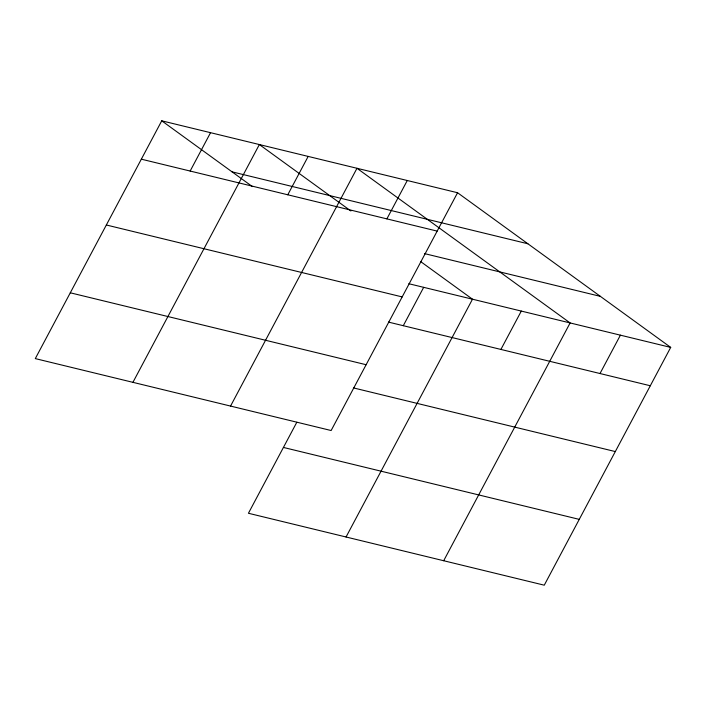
<?xml version="1.0" encoding="UTF-8"?>
<svg xmlns="http://www.w3.org/2000/svg" width="706" height="706" viewBox="0 0 706 706"><rect width="100%" height="100%" fill="white"/><g stroke="black" fill="none" stroke-linecap="round" stroke-linejoin="round"><path stroke-width="1.06" d="M457.567 192.738L161.736 120.814L35.3 358.604L331.132 430.528L457.567 192.738L670.7 347.396L544.264 585.186L248.433 513.262L296.811 422.267M190.152 171.046L210.547 132.684M132.922 382.343L259.358 144.554L350.9 210.979M287.774 194.785L308.169 156.423M230.553 406.074L356.989 168.284L570.113 322.942L443.686 560.732M386.879 218.878L407.274 180.515M403.285 325.704L423.679 287.333M346.055 536.992L472.49 299.203L420.855 261.732M500.907 349.435L521.302 311.072M600.012 373.527L620.406 335.165M232.071 171.849L527.903 243.773M141.332 159.177L437.173 231.109M424.438 253.586L600.365 296.361M408.827 283.724L670.7 347.396M106.341 224.993L402.182 296.917M388.424 322.086L650.305 385.758M70.291 292.796L366.123 364.72M353.432 387.903L615.305 451.566M283.424 447.445L579.255 519.369M161.736 120.814L252.395 186.596"/></g></svg>
